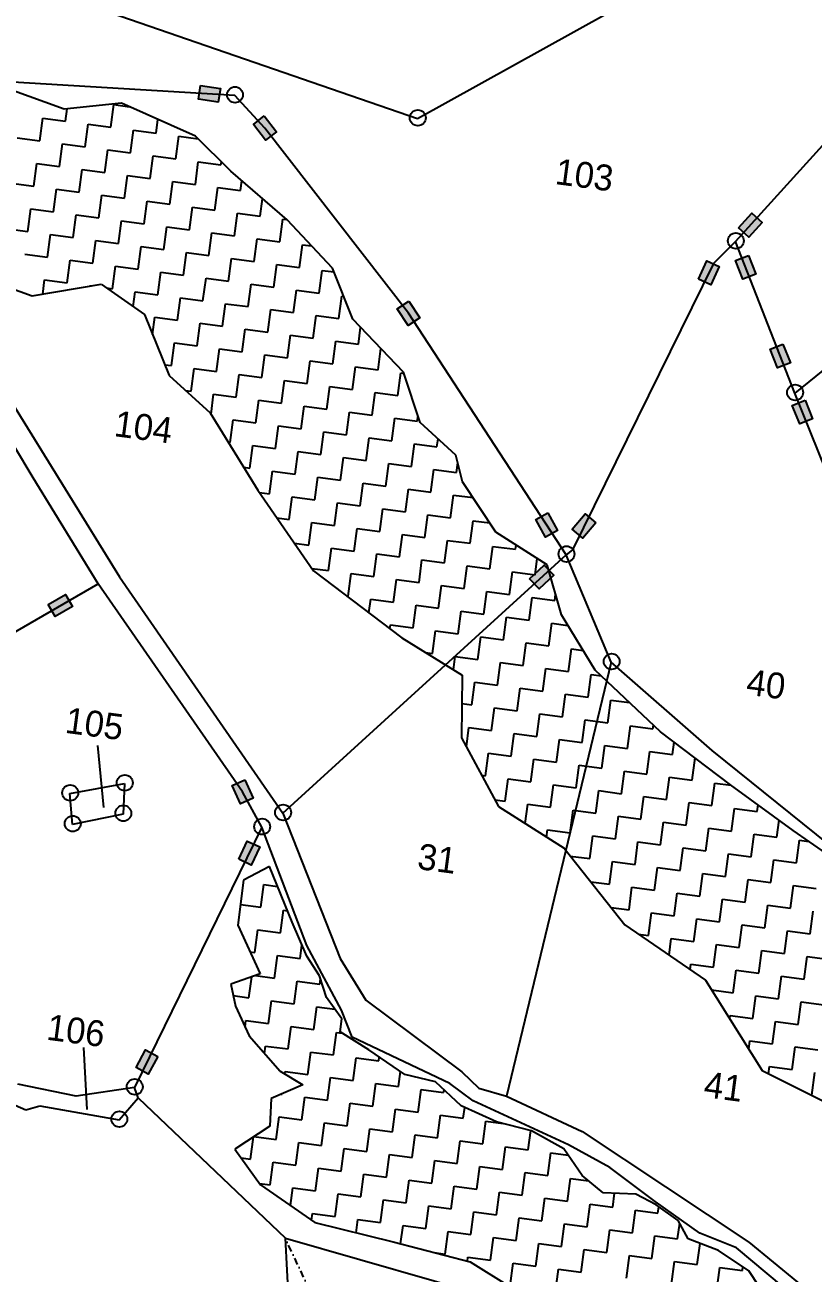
# Model space of a CAD drawing. Header units: metres. Extents: x 291285 to 296393, y 1982985 to 1990470.
# Drawn here: x 293031 to 293595, y 1983879 to 1984772 of the extents above; entities that cross this region are included whole.
import ezdxf

# ---------------------------------------------------------------- set-up
doc = ezdxf.new("R2010")
doc.units = ezdxf.units.M
doc.linetypes.add('DASHDOT', pattern=[1, 0.5, -0.25, 0, -0.25])
for name, color, linetype in [('OFF', 1, 'Continuous'), ('POLY_HATCH', 12, 'Continuous'), ('POLY_PARCEL', 6, 'Continuous'), ('POLY_ROAD', 30, 'Continuous'), ('POLY_WATER', 4, 'Continuous'), ('SYM_STONE', 1, 'Continuous'), ('TEXT_PARCEL', 7, 'Continuous'), ('V_BOUND_LINE', 7, 'Continuous'), ('V_BOUND_STREAM_LINE', 7, 'DASHDOT')]:
    doc.layers.add(name, color=color, linetype=linetype)
doc.styles.get("Standard").update_dxf_attribs({"font": 'simplex.shx'})
doc.styles.add('TEXT_MAP', font='')
doc.styles.get('TEXT_MAP').set_extended_font_data('Kruti Dev 050')
doc.dimstyles.get("Standard").update_dxf_attribs({"dimtxt": 0.18, "dimasz": 0.18, "dimexe": 0.18, "dimexo": 0.0625, "dimgap": 0.09, "dimtad": 0, "dimtih": 1, "dimtoh": 1, "dimdec": 4, "dimzin": 0, "dimdsep": 46, "dimtxsty": 'Standard', "dimcen": 0.09, "dimadec": 0, "dimazin": 0, "dimtfac": 1, "dimtdec": 4, "dimtofl": 0, "dimtmove": 0, "dimatfit": 3, "dimfxl": 1, "dimtolj": 1, "dimtzin": 0, "dimarcsym": 0})

msp = doc.modelspace()

# ---------------------------------------------------------------- hatches: boundary and pattern name
for points in [[(293169.47, 1984716.61), (293170.96, 1984726.4), (293156.81, 1984728.57), (293155.31, 1984718.78)], [(293203.31, 1984689.46), (293211.14, 1984695.53), (293202.36, 1984706.84), (293194.54, 1984700.77)], [(293558.61, 1984630.75), (293551.27, 1984637.4), (293541.66, 1984626.79), (293549, 1984620.14)], [(293544.78, 1984590.07), (293553.99, 1984593.7), (293548.75, 1984607.02), (293539.53, 1984603.4)], [(293527.96, 1984599.08), (293518.96, 1984603.22), (293512.99, 1984590.2), (293521.99, 1984586.07)], [(293305.33, 1984556.96), (293313.63, 1984562.38), (293305.8, 1984574.37), (293297.5, 1984568.95)], [(293569.61, 1984526.65), (293578.81, 1984530.32), (293573.5, 1984543.62), (293564.3, 1984539.95)], [(293585.47, 1984486.57), (293594.66, 1984490.27), (293589.3, 1984503.55), (293580.12, 1984499.85)], [(293403.5, 1984405.66), (293412.2, 1984410.4), (293405.34, 1984422.97), (293396.64, 1984418.23)], [(293422.77, 1984411.22), (293430.37, 1984404.87), (293439.55, 1984415.86), (293431.95, 1984422.21)], [(293409.44, 1984378.31), (293402.64, 1984385.52), (293392.22, 1984375.69), (293399.02, 1984368.48)], [(293065.16, 1984356.01), (293060.14, 1984364.55), (293047.8, 1984357.29), (293052.82, 1984348.75)], [(293185.27, 1984214.88), (293194.29, 1984218.96), (293188.39, 1984232.01), (293179.37, 1984227.92)], [(293199.14, 1984183.93), (293190.18, 1984188.17), (293184.05, 1984175.23), (293193.01, 1984170.99)], [(293110.64, 1984026.16), (293119.38, 1984021.51), (293126.11, 1984034.15), (293117.36, 1984038.8)]]:
    msp.add_hatch(color=256).paths.add_polyline_path(points)

# ---------------------------------------------------------------- linework, layer by layer
for points in [[(293156.81, 1984728.57), (293170.96, 1984726.4), (293169.47, 1984716.61), (293155.31, 1984718.78)], [(293202.36, 1984706.84), (293211.14, 1984695.53), (293203.31, 1984689.46), (293194.54, 1984700.77)], [(293541.66, 1984626.79), (293551.27, 1984637.4), (293558.61, 1984630.75), (293549, 1984620.14)], [(293548.75, 1984607.02), (293553.99, 1984593.7), (293544.78, 1984590.07), (293539.53, 1984603.4)], [(293512.99, 1984590.2), (293518.96, 1984603.22), (293527.96, 1984599.08), (293521.99, 1984586.07)], [(293305.8, 1984574.37), (293313.63, 1984562.38), (293305.33, 1984556.96), (293297.5, 1984568.95)], [(293573.5, 1984543.62), (293578.81, 1984530.32), (293569.61, 1984526.65), (293564.3, 1984539.95)], [(293589.3, 1984503.55), (293594.66, 1984490.27), (293585.47, 1984486.57), (293580.12, 1984499.85)], [(293405.34, 1984422.97), (293412.2, 1984410.4), (293403.5, 1984405.66), (293396.64, 1984418.23)], [(293439.55, 1984415.86), (293430.37, 1984404.87), (293422.77, 1984411.22), (293431.95, 1984422.21)], [(293392.22, 1984375.69), (293402.64, 1984385.52), (293409.44, 1984378.31), (293399.02, 1984368.48)], [(293047.8, 1984357.29), (293060.14, 1984364.55), (293065.16, 1984356.01), (293052.82, 1984348.75)], [(293188.39, 1984232.01), (293194.29, 1984218.96), (293185.27, 1984214.88), (293179.37, 1984227.92)], [(293184.05, 1984175.23), (293190.18, 1984188.17), (293199.14, 1984183.93), (293193.01, 1984170.99)], [(293126.11, 1984034.15), (293119.38, 1984021.51), (293110.64, 1984026.16), (293117.36, 1984038.8)]]:
    msp.add_lwpolyline(points, close=True)
at = {"layer": 'OFF'}
msp.add_line((293243.42, 1983446.26), (293217.43, 1983904.07), dxfattribs=at)
at = {"layer": 'POLY_HATCH'}
for p, q in [((293059.05, 1984711.69), (293020.33, 1984725.78)), ((293100.22, 1984716.07), (293059.05, 1984711.69)), ((293153.07, 1984692.42), (293100.22, 1984716.07)), ((293178.37, 1984667.3), (293153.07, 1984692.42)), ((293218.63, 1984632.51), (293178.37, 1984667.3)), ((293251.23, 1984597.88), (293218.63, 1984632.51)), ((293265.63, 1984561.39), (293251.23, 1984597.88)), ((292997.52, 1984592.17), (293036.25, 1984578.08)), ((293036.25, 1984578.08), (293085.64, 1984586.49)), ((293085.64, 1984586.49), (293116.54, 1984564.89)), ((293116.54, 1984564.89), (293134.25, 1984521.13)), ((293302.08, 1984523.69), (293265.63, 1984561.39)), ((293134.25, 1984521.13), (293163.64, 1984494.61)), ((293313.96, 1984487.53), (293302.08, 1984523.69)), ((293163.64, 1984494.61), (293197.77, 1984439.29)), ((293339.49, 1984464.09), (293313.96, 1984487.53)), ((293344.24, 1984445.1), (293339.49, 1984464.09)), ((293368.1, 1984409.06), (293344.24, 1984445.1)), ((293197.77, 1984439.29), (293237.55, 1984381.5)), ((293404.77, 1984385.85), (293368.1, 1984409.06)), ((293237.55, 1984381.5), (293300.84, 1984333.42)), ((293414.97, 1984349.92), (293404.77, 1984385.85)), ((293439.22, 1984310.41), (293414.97, 1984349.92)), ((293300.84, 1984333.42), (293343.89, 1984306.8)), ((293485.93, 1984266.23), (293439.22, 1984310.41)), ((293343.89, 1984306.8), (293343.52, 1984262.02)), ((293536.05, 1984228.43), (293485.93, 1984266.23)), ((293343.52, 1984262.02), (293369.91, 1984212.84)), ((293580.85, 1984195.6), (293536.05, 1984228.43)), ((293369.91, 1984212.84), (293416.83, 1984183.15)), ((293621.16, 1984167.64), (293580.85, 1984195.6)), ((293416.83, 1984183.15), (293460.42, 1984128.28)), ((293206.16, 1984170.07), (293187.48, 1984160.2)), ((293222.19, 1984130.19), (293206.16, 1984170.07)), ((293187.48, 1984160.2), (293183.39, 1984127.98)), ((293183.39, 1984127.98), (293199.38, 1984093.11)), ((293232.74, 1984105.7), (293222.19, 1984130.19)), ((293460.42, 1984128.28), (293517.98, 1984088.64)), ((293241.83, 1984091.79), (293232.74, 1984105.7)), ((293199.38, 1984093.11), (293178.51, 1984085.67)), ((293246.76, 1984076.29), (293241.83, 1984091.79)), ((293517.98, 1984088.64), (293558.56, 1984023.92)), ((293178.51, 1984085.67), (293181.64, 1984070.05)), ((293181.64, 1984070.05), (293191.55, 1984048.87)), ((293257.82, 1984061.04), (293246.76, 1984076.29)), ((293256.76, 1984051.69), (293257.82, 1984061.04)), ((293277.09, 1984038.8), (293256.76, 1984051.69)), ((293191.55, 1984048.87), (293213.81, 1984023.55)), ((293302.88, 1984021.25), (293277.09, 1984038.8)), ((293558.56, 1984023.92), (293613.48, 1983996.58)), ((293213.81, 1984023.55), (293229.89, 1984013.73)), ((293324.94, 1984016.01), (293302.88, 1984021.25)), ((293343.25, 1983998.73), (293324.94, 1984016.01)), ((293229.89, 1984013.73), (293207.29, 1984004.01)), ((293207.29, 1984004.01), (293206.29, 1983984.28)), ((293368.43, 1983987.34), (293343.25, 1983998.73)), ((293206.29, 1983984.28), (293181.35, 1983967.71)), ((293393.56, 1983980.98), (293368.43, 1983987.34)), ((293416.74, 1983968.06), (293393.56, 1983980.98)), ((293181.35, 1983967.71), (293199.65, 1983942.2)), ((293429.8, 1983948.97), (293416.74, 1983968.06)), ((293444.8, 1983936.43), (293429.8, 1983948.97)), ((293199.65, 1983942.2), (293238.55, 1983915.4)), ((293468.16, 1983935.67), (293444.8, 1983936.43)), ((293482.7, 1983927.84), (293468.16, 1983935.67)), ((293498.59, 1983916.61), (293482.7, 1983927.84)), ((293238.55, 1983915.4), (293294.54, 1983901.36)), ((293505.66, 1983903.68), (293498.59, 1983916.61)), ((293294.54, 1983901.36), (293349.79, 1983887.07)), ((293527.29, 1983895.27), (293505.66, 1983903.68)), ((293549.19, 1983880.74), (293527.29, 1983895.27)), ((293349.79, 1983887.07), (293379.41, 1983868.66)), ((293564.55, 1983857.41), (293549.19, 1983880.74))]:
    msp.add_line(p, q, dxfattribs=at)
at = {"layer": 'POLY_HATCH', "linetype": 'Continuous'}
for p, q in [((293060.15, 1984703.08), (293061.32, 1984711.93)), ((293092.53, 1984698.79), (293094.68, 1984714.98)), ((293094.68, 1984714.98), (293105.99, 1984713.49)), ((293041.81, 1984689.03), (293043.96, 1984705.22)), ((293043.96, 1984705.22), (293060.15, 1984703.08)), ((293124.92, 1984694.51), (293126.23, 1984704.43)), ((293074.2, 1984684.74), (293076.34, 1984700.93)), ((293076.34, 1984700.93), (293092.53, 1984698.79)), ((293106.59, 1984680.46), (293108.73, 1984696.65)), ((293108.73, 1984696.65), (293124.92, 1984694.51)), ((293025.62, 1984691.17), (293041.81, 1984689.03)), ((293055.86, 1984670.69), (293058.01, 1984686.88)), ((293058.01, 1984686.88), (293074.2, 1984684.74)), ((293138.97, 1984676.17), (293141.11, 1984692.36)), ((293141.11, 1984692.36), (293154.98, 1984690.53)), ((293088.25, 1984666.4), (293090.39, 1984682.6)), ((293090.39, 1984682.6), (293106.59, 1984680.46)), ((293120.64, 1984662.12), (293122.78, 1984678.31)), ((293122.78, 1984678.31), (293138.97, 1984676.17)), ((293037.53, 1984656.64), (293039.67, 1984672.83)), ((293039.67, 1984672.83), (293055.86, 1984670.69)), ((293069.91, 1984652.35), (293072.06, 1984668.55)), ((293072.06, 1984668.55), (293088.25, 1984666.4)), ((293153.02, 1984657.83), (293155.16, 1984674.03)), ((293155.16, 1984674.03), (293171.36, 1984671.88)), ((293171.36, 1984671.88), (293171.64, 1984673.99)), ((293021.33, 1984658.78), (293037.53, 1984656.64)), ((293102.3, 1984648.07), (293104.44, 1984664.26)), ((293104.44, 1984664.26), (293120.64, 1984662.12)), ((293134.69, 1984643.78), (293136.83, 1984659.98)), ((293136.83, 1984659.98), (293153.02, 1984657.83)), ((293185.41, 1984653.55), (293186.32, 1984660.43)), ((293051.58, 1984638.3), (293053.72, 1984654.5)), ((293053.72, 1984654.5), (293069.91, 1984652.35)), ((293083.96, 1984634.02), (293086.11, 1984650.21)), ((293086.11, 1984650.21), (293102.3, 1984648.07)), ((293167.07, 1984639.5), (293169.22, 1984655.69)), ((293169.22, 1984655.69), (293185.41, 1984653.55)), ((293033.24, 1984624.25), (293035.39, 1984640.45)), ((293035.39, 1984640.45), (293051.58, 1984638.3)), ((293116.35, 1984629.73), (293118.49, 1984645.93)), ((293118.49, 1984645.93), (293134.69, 1984643.78)), ((293148.74, 1984625.45), (293150.88, 1984641.64)), ((293150.88, 1984641.64), (293167.07, 1984639.5)), ((293199.46, 1984635.21), (293201.11, 1984647.66)), ((293065.63, 1984619.97), (293067.77, 1984636.16)), ((293067.77, 1984636.16), (293083.96, 1984634.02)), ((293098.02, 1984615.68), (293100.16, 1984631.88)), ((293100.16, 1984631.88), (293116.35, 1984629.73)), ((293181.12, 1984621.16), (293183.27, 1984637.36)), ((293183.27, 1984637.36), (293199.46, 1984635.21)), ((293213.51, 1984616.88), (293215.65, 1984633.07)), ((293215.65, 1984633.07), (293218.41, 1984632.71)), ((293017.05, 1984626.4), (293033.24, 1984624.25)), ((293047.29, 1984605.92), (293049.44, 1984622.11)), ((293049.44, 1984622.11), (293065.63, 1984619.97)), ((293130.4, 1984611.4), (293132.54, 1984627.59)), ((293132.54, 1984627.59), (293148.74, 1984625.45)), ((293162.79, 1984607.11), (293164.93, 1984623.31)), ((293164.93, 1984623.31), (293181.12, 1984621.16)), ((293079.68, 1984601.63), (293081.82, 1984617.83)), ((293081.82, 1984617.83), (293098.02, 1984615.68)), ((293112.07, 1984597.35), (293114.21, 1984613.54)), ((293114.21, 1984613.54), (293130.4, 1984611.4)), ((293195.17, 1984602.83), (293197.32, 1984619.02)), ((293197.32, 1984619.02), (293213.51, 1984616.88)), ((293227.56, 1984598.54), (293229.7, 1984614.74)), ((293229.7, 1984614.74), (293236.17, 1984613.88)), ((293031.1, 1984608.06), (293047.29, 1984605.92)), ((293144.45, 1984593.06), (293146.59, 1984609.26)), ((293146.59, 1984609.26), (293162.79, 1984607.11)), ((293176.84, 1984588.78), (293178.98, 1984604.97)), ((293178.98, 1984604.97), (293195.17, 1984602.83)), ((293061.34, 1984587.58), (293063.49, 1984603.77)), ((293063.49, 1984603.77), (293079.68, 1984601.63)), ((293093.73, 1984583.3), (293095.87, 1984599.49)), ((293095.87, 1984599.49), (293112.07, 1984597.35)), ((293126.12, 1984579.01), (293128.26, 1984595.2)), ((293128.26, 1984595.2), (293144.45, 1984593.06)), ((293209.22, 1984584.49), (293211.37, 1984600.68)), ((293211.37, 1984600.68), (293227.56, 1984598.54)), ((293241.61, 1984580.21), (293243.75, 1984596.4)), ((293243.75, 1984596.4), (293252.26, 1984595.28)), ((293043.78, 1984579.36), (293045.15, 1984589.72)), ((293045.15, 1984589.72), (293061.34, 1984587.58)), ((293158.5, 1984574.73), (293160.65, 1984590.92)), ((293160.65, 1984590.92), (293176.84, 1984588.78)), ((293190.89, 1984570.44), (293193.03, 1984586.63)), ((293193.03, 1984586.63), (293209.22, 1984584.49)), ((293077.49, 1984585.1), (293077.54, 1984585.44)), ((293077.54, 1984585.44), (293078.64, 1984585.29)), ((293089.38, 1984583.87), (293093.73, 1984583.3)), ((293108.51, 1984570.5), (293109.92, 1984581.15)), ((293109.92, 1984581.15), (293126.12, 1984579.01)), ((293223.28, 1984566.16), (293225.42, 1984582.35)), ((293225.42, 1984582.35), (293241.61, 1984580.21)), ((293255.66, 1984561.87), (293257.8, 1984578.06)), ((293257.8, 1984578.06), (293259.12, 1984577.89)), ((293140.17, 1984560.68), (293142.31, 1984576.87)), ((293142.31, 1984576.87), (293158.5, 1984574.73)), ((293172.55, 1984556.39), (293174.7, 1984572.58)), ((293174.7, 1984572.58), (293190.89, 1984570.44)), ((293122.35, 1984550.54), (293123.97, 1984562.82)), ((293123.97, 1984562.82), (293140.17, 1984560.68)), ((293204.94, 1984552.11), (293207.08, 1984568.3)), ((293207.08, 1984568.3), (293223.28, 1984566.16)), ((293237.33, 1984547.82), (293239.47, 1984564.01)), ((293239.47, 1984564.01), (293255.66, 1984561.87)), ((293154.22, 1984542.34), (293156.36, 1984558.53)), ((293156.36, 1984558.53), (293172.55, 1984556.39)), ((293186.6, 1984538.06), (293188.75, 1984554.25)), ((293188.75, 1984554.25), (293204.94, 1984552.11)), ((293269.71, 1984543.54), (293271.3, 1984555.52)), ((293135.88, 1984528.29), (293138.02, 1984544.48)), ((293138.02, 1984544.48), (293154.22, 1984542.34)), ((293218.99, 1984533.77), (293221.13, 1984549.96)), ((293221.13, 1984549.96), (293237.33, 1984547.82)), ((293251.38, 1984529.48), (293253.52, 1984545.68)), ((293253.52, 1984545.68), (293269.71, 1984543.54)), ((293168.27, 1984524), (293170.41, 1984540.2)), ((293170.41, 1984540.2), (293186.6, 1984538.06)), ((293200.65, 1984519.72), (293202.8, 1984535.91)), ((293202.8, 1984535.91), (293218.99, 1984533.77)), ((293283.76, 1984525.2), (293285.79, 1984540.54)), ((293131.1, 1984528.92), (293135.88, 1984528.29)), ((293149.93, 1984509.95), (293152.08, 1984526.15)), ((293152.08, 1984526.15), (293168.27, 1984524)), ((293233.04, 1984515.43), (293235.18, 1984531.63)), ((293235.18, 1984531.63), (293251.38, 1984529.48)), ((293265.43, 1984511.15), (293267.57, 1984527.34)), ((293267.57, 1984527.34), (293283.76, 1984525.2)), ((293182.32, 1984505.67), (293184.46, 1984521.86)), ((293184.46, 1984521.86), (293200.65, 1984519.72)), ((293214.71, 1984501.38), (293216.85, 1984517.58)), ((293216.85, 1984517.58), (293233.04, 1984515.43)), ((293297.81, 1984506.86), (293299.96, 1984523.06)), ((293299.96, 1984523.06), (293302.4, 1984522.73)), ((293146.07, 1984510.46), (293149.93, 1984509.95)), ((293164.25, 1984493.63), (293166.13, 1984507.81)), ((293166.13, 1984507.81), (293182.32, 1984505.67)), ((293247.09, 1984497.1), (293249.23, 1984513.29)), ((293249.23, 1984513.29), (293265.43, 1984511.15)), ((293279.48, 1984492.81), (293281.62, 1984509.01)), ((293281.62, 1984509.01), (293297.81, 1984506.86)), ((293196.37, 1984487.33), (293198.51, 1984503.53)), ((293198.51, 1984503.53), (293214.71, 1984501.38)), ((293228.76, 1984483.05), (293230.9, 1984499.24)), ((293230.9, 1984499.24), (293247.09, 1984497.1)), ((293178.03, 1984473.28), (293180.18, 1984489.48)), ((293180.18, 1984489.48), (293196.37, 1984487.33)), ((293261.14, 1984478.76), (293263.28, 1984494.96)), ((293263.28, 1984494.96), (293279.48, 1984492.81)), ((293293.53, 1984474.48), (293295.67, 1984490.67)), ((293295.67, 1984490.67), (293311.86, 1984488.53)), ((293311.86, 1984488.53), (293312.37, 1984492.38)), ((293210.42, 1984469), (293212.56, 1984485.19)), ((293212.56, 1984485.19), (293228.76, 1984483.05)), ((293242.81, 1984464.71), (293244.95, 1984480.91)), ((293244.95, 1984480.91), (293261.14, 1984478.76)), ((293176.69, 1984473.46), (293178.03, 1984473.28)), ((293192.08, 1984454.95), (293194.23, 1984471.14)), ((293194.23, 1984471.14), (293210.42, 1984469)), ((293275.19, 1984460.43), (293277.34, 1984476.62)), ((293277.34, 1984476.62), (293293.53, 1984474.48)), ((293307.58, 1984456.14), (293309.72, 1984472.34)), ((293309.72, 1984472.34), (293325.91, 1984470.19)), ((293325.91, 1984470.19), (293326.66, 1984475.87)), ((293224.47, 1984450.66), (293226.61, 1984466.86)), ((293226.61, 1984466.86), (293242.81, 1984464.71)), ((293256.86, 1984446.38), (293259, 1984462.57)), ((293259, 1984462.57), (293275.19, 1984460.43)), ((293187.76, 1984455.52), (293192.08, 1984454.95)), ((293206.14, 1984436.61), (293208.28, 1984452.8)), ((293208.28, 1984452.8), (293224.47, 1984450.66)), ((293289.24, 1984442.09), (293291.39, 1984458.28)), ((293291.39, 1984458.28), (293307.58, 1984456.14)), ((293321.63, 1984437.81), (293323.77, 1984454)), ((293323.77, 1984454), (293339.96, 1984451.86)), ((293339.96, 1984451.86), (293340.86, 1984458.61)), ((293238.52, 1984432.33), (293240.66, 1984448.52)), ((293240.66, 1984448.52), (293256.86, 1984446.38)), ((293270.91, 1984428.04), (293273.05, 1984444.23)), ((293273.05, 1984444.23), (293289.24, 1984442.09)), ((293198.96, 1984437.56), (293206.14, 1984436.61)), ((293220.19, 1984418.28), (293222.33, 1984434.47)), ((293222.33, 1984434.47), (293238.52, 1984432.33)), ((293303.29, 1984423.76), (293305.44, 1984439.95)), ((293305.44, 1984439.95), (293321.63, 1984437.81)), ((293335.68, 1984419.47), (293337.82, 1984435.66)), ((293337.82, 1984435.66), (293351.7, 1984433.83)), ((293252.57, 1984413.99), (293254.71, 1984430.18)), ((293254.71, 1984430.18), (293270.91, 1984428.04)), ((293284.96, 1984409.71), (293287.1, 1984425.9)), ((293287.1, 1984425.9), (293303.29, 1984423.76)), ((293211.44, 1984419.43), (293220.19, 1984418.28)), ((293317.34, 1984405.42), (293319.49, 1984421.61)), ((293319.49, 1984421.61), (293335.68, 1984419.47)), ((293349.73, 1984401.14), (293351.87, 1984417.33)), ((293351.87, 1984417.33), (293363.66, 1984415.77)), ((293234.24, 1984399.94), (293236.38, 1984416.13)), ((293236.38, 1984416.13), (293252.57, 1984413.99)), ((293266.62, 1984395.65), (293268.76, 1984411.85)), ((293268.76, 1984411.85), (293284.96, 1984409.71)), ((293223.92, 1984401.31), (293234.24, 1984399.94)), ((293299.01, 1984391.37), (293301.15, 1984407.56)), ((293301.15, 1984407.56), (293317.34, 1984405.42)), ((293331.39, 1984387.08), (293333.54, 1984403.28)), ((293333.54, 1984403.28), (293349.73, 1984401.14)), ((293363.78, 1984382.8), (293365.92, 1984398.99)), ((293365.92, 1984398.99), (293382.12, 1984396.85)), ((293382.12, 1984396.85), (293382.52, 1984399.93)), ((293248.29, 1984381.6), (293250.43, 1984397.8)), ((293250.43, 1984397.8), (293266.62, 1984395.65)), ((293280.67, 1984377.32), (293282.82, 1984393.51)), ((293282.82, 1984393.51), (293299.01, 1984391.37)), ((293396.17, 1984378.51), (293397.73, 1984390.31)), ((293236.4, 1984383.18), (293248.29, 1984381.6)), ((293313.06, 1984373.03), (293315.2, 1984389.23)), ((293315.2, 1984389.23), (293331.39, 1984387.08)), ((293345.45, 1984368.75), (293347.59, 1984384.94)), ((293347.59, 1984384.94), (293363.78, 1984382.8)), ((293262.34, 1984363.27), (293264.48, 1984379.46)), ((293264.48, 1984379.46), (293280.67, 1984377.32)), ((293294.72, 1984358.98), (293296.87, 1984375.18)), ((293296.87, 1984375.18), (293313.06, 1984373.03)), ((293377.83, 1984364.46), (293379.97, 1984380.66)), ((293379.97, 1984380.66), (293396.17, 1984378.51)), ((293261.39, 1984363.39), (293262.34, 1984363.27)), ((293327.11, 1984354.7), (293329.25, 1984370.89)), ((293329.25, 1984370.89), (293345.45, 1984368.75)), ((293359.5, 1984350.41), (293361.64, 1984366.61)), ((293361.64, 1984366.61), (293377.83, 1984364.46)), ((293410.22, 1984360.18), (293410.8, 1984364.59)), ((293277.24, 1984351.35), (293278.53, 1984361.13)), ((293278.53, 1984361.13), (293294.72, 1984358.98)), ((293308.77, 1984340.65), (293310.92, 1984356.84)), ((293310.92, 1984356.84), (293327.11, 1984354.7)), ((293391.88, 1984346.13), (293394.02, 1984362.32)), ((293394.02, 1984362.32), (293410.22, 1984360.18)), ((293341.16, 1984336.36), (293343.3, 1984352.56)), ((293343.3, 1984352.56), (293359.5, 1984350.41)), ((293373.55, 1984332.08), (293375.69, 1984348.27)), ((293375.69, 1984348.27), (293391.88, 1984346.13)), ((293292.21, 1984339.98), (293292.58, 1984342.79)), ((293292.58, 1984342.79), (293308.77, 1984340.65)), ((293322.82, 1984322.31), (293324.97, 1984338.51)), ((293324.97, 1984338.51), (293341.16, 1984336.36)), ((293405.93, 1984327.79), (293408.08, 1984343.99)), ((293408.08, 1984343.99), (293419.54, 1984342.47)), ((293355.21, 1984318.03), (293357.35, 1984334.22)), ((293357.35, 1984334.22), (293373.55, 1984332.08)), ((293387.6, 1984313.74), (293389.74, 1984329.94)), ((293389.74, 1984329.94), (293405.93, 1984327.79)), ((293317.71, 1984322.99), (293322.82, 1984322.31)), ((293337.75, 1984310.6), (293339.02, 1984320.17)), ((293339.02, 1984320.17), (293355.21, 1984318.03)), ((293419.98, 1984309.46), (293422.13, 1984325.65)), ((293422.13, 1984325.65), (293430.55, 1984324.54)), ((293369.26, 1984299.69), (293371.4, 1984315.88)), ((293371.4, 1984315.88), (293387.6, 1984313.74)), ((293401.65, 1984295.41), (293403.79, 1984311.6)), ((293403.79, 1984311.6), (293419.98, 1984309.46)), ((293350.93, 1984285.64), (293353.07, 1984301.83)), ((293353.07, 1984301.83), (293369.26, 1984299.69)), ((293434.03, 1984291.12), (293436.18, 1984307.31)), ((293436.18, 1984307.31), (293443.53, 1984306.34)), ((293383.31, 1984281.36), (293385.45, 1984297.55)), ((293385.45, 1984297.55), (293401.65, 1984295.41)), ((293415.7, 1984277.07), (293417.84, 1984293.26)), ((293417.84, 1984293.26), (293434.03, 1984291.12)), ((293343.72, 1984286.59), (293350.93, 1984285.64)), ((293364.98, 1984267.31), (293367.12, 1984283.5)), ((293367.12, 1984283.5), (293383.31, 1984281.36)), ((293448.08, 1984272.79), (293450.23, 1984288.98)), ((293450.23, 1984288.98), (293463.78, 1984287.19)), ((293397.36, 1984263.02), (293399.51, 1984279.21)), ((293399.51, 1984279.21), (293415.7, 1984277.07)), ((293429.75, 1984258.74), (293431.89, 1984274.93)), ((293431.89, 1984274.93), (293448.08, 1984272.79)), ((293346.95, 1984255.62), (293348.78, 1984269.45)), ((293348.78, 1984269.45), (293364.98, 1984267.31)), ((293379.03, 1984248.97), (293381.17, 1984265.16)), ((293381.17, 1984265.16), (293397.36, 1984263.02)), ((293462.14, 1984254.45), (293464.28, 1984270.64)), ((293464.28, 1984270.64), (293480.47, 1984268.5)), ((293480.47, 1984268.5), (293480.81, 1984271.08)), ((293411.41, 1984244.68), (293413.56, 1984260.88)), ((293413.56, 1984260.88), (293429.75, 1984258.74)), ((293443.8, 1984240.4), (293445.94, 1984256.59)), ((293445.94, 1984256.59), (293462.14, 1984254.45)), ((293494.52, 1984250.17), (293495.67, 1984258.88)), ((293360.69, 1984234.92), (293362.83, 1984251.11)), ((293362.83, 1984251.11), (293379.03, 1984248.97)), ((293476.19, 1984236.11), (293478.33, 1984252.31)), ((293478.33, 1984252.31), (293494.52, 1984250.17)), ((293508.57, 1984231.83), (293510.66, 1984247.58)), ((293393.08, 1984230.63), (293395.22, 1984246.83)), ((293395.22, 1984246.83), (293411.41, 1984244.68)), ((293425.46, 1984226.35), (293427.61, 1984242.54)), ((293427.61, 1984242.54), (293443.8, 1984240.4)), ((293457.85, 1984222.06), (293459.99, 1984238.26)), ((293459.99, 1984238.26), (293476.19, 1984236.11)), ((293357.86, 1984235.29), (293360.69, 1984234.92)), ((293374.74, 1984216.58), (293376.88, 1984232.78)), ((293376.88, 1984232.78), (293393.08, 1984230.63)), ((293490.24, 1984217.78), (293492.38, 1984233.97)), ((293492.38, 1984233.97), (293508.57, 1984231.83)), ((293522.62, 1984213.49), (293524.77, 1984229.69)), ((293524.77, 1984229.69), (293536.44, 1984228.14)), ((293407.13, 1984212.3), (293409.27, 1984228.49)), ((293409.27, 1984228.49), (293425.46, 1984226.35)), ((293439.51, 1984208.01), (293441.66, 1984224.21)), ((293441.66, 1984224.21), (293457.85, 1984222.06)), ((293367.38, 1984217.56), (293374.74, 1984216.58)), ((293389.12, 1984200.69), (293390.94, 1984214.44)), ((293390.94, 1984214.44), (293407.13, 1984212.3)), ((293471.9, 1984203.73), (293474.04, 1984219.92)), ((293474.04, 1984219.92), (293490.24, 1984217.78)), ((293504.29, 1984199.44), (293506.43, 1984215.64)), ((293506.43, 1984215.64), (293522.62, 1984213.49)), ((293536.67, 1984195.16), (293538.82, 1984211.35)), ((293538.82, 1984211.35), (293555.01, 1984209.21)), ((293555.01, 1984209.21), (293555.65, 1984214.07)), ((293421.18, 1984193.96), (293423.32, 1984210.16)), ((293423.32, 1984210.16), (293439.51, 1984208.01)), ((293453.57, 1984189.68), (293455.71, 1984205.87)), ((293455.71, 1984205.87), (293471.9, 1984203.73)), ((293569.06, 1984190.87), (293570.67, 1984203.06)), ((293404.32, 1984191.06), (293404.99, 1984196.11)), ((293404.99, 1984196.11), (293421.18, 1984193.96)), ((293485.95, 1984185.39), (293488.09, 1984201.59)), ((293488.09, 1984201.59), (293504.29, 1984199.44)), ((293518.34, 1984181.11), (293520.48, 1984197.3)), ((293520.48, 1984197.3), (293536.67, 1984195.16)), ((293435.23, 1984175.63), (293437.37, 1984191.82)), ((293437.37, 1984191.82), (293453.57, 1984189.68)), ((293467.62, 1984171.34), (293469.76, 1984187.54)), ((293469.76, 1984187.54), (293485.95, 1984185.39)), ((293550.72, 1984176.82), (293552.87, 1984193.02)), ((293552.87, 1984193.02), (293569.06, 1984190.87)), ((293583.11, 1984172.54), (293585.25, 1984188.73)), ((293585.25, 1984188.73), (293592.05, 1984187.83)), ((293421.34, 1984177.46), (293435.23, 1984175.63)), ((293500, 1984167.06), (293502.14, 1984183.25)), ((293502.14, 1984183.25), (293518.34, 1984181.11)), ((293532.39, 1984162.77), (293534.53, 1984178.97)), ((293534.53, 1984178.97), (293550.72, 1984176.82)), ((293449.28, 1984157.29), (293451.42, 1984173.48)), ((293451.42, 1984173.48), (293467.62, 1984171.34)), ((293481.67, 1984153.01), (293483.81, 1984169.2)), ((293483.81, 1984169.2), (293500, 1984167.06)), ((293564.77, 1984158.49), (293566.92, 1984174.68)), ((293566.92, 1984174.68), (293583.11, 1984172.54)), ((293435.97, 1984159.05), (293449.28, 1984157.29)), ((293514.05, 1984148.72), (293516.19, 1984164.91)), ((293516.19, 1984164.91), (293532.39, 1984162.77)), ((293546.44, 1984144.44), (293548.58, 1984160.63)), ((293548.58, 1984160.63), (293564.77, 1984158.49)), ((293199.96, 1984140.85), (293202.1, 1984157.04)), ((293202.1, 1984157.04), (293211.92, 1984155.74)), ((293463.33, 1984138.96), (293465.47, 1984155.15)), ((293465.47, 1984155.15), (293481.67, 1984153.01)), ((293495.72, 1984134.67), (293497.86, 1984150.86)), ((293497.86, 1984150.86), (293514.05, 1984148.72)), ((293578.82, 1984140.15), (293580.97, 1984156.34)), ((293580.97, 1984156.34), (293597.16, 1984154.2)), ((293185.27, 1984142.79), (293199.96, 1984140.85)), ((293450.6, 1984140.64), (293463.33, 1984138.96)), ((293528.1, 1984130.39), (293530.25, 1984146.58)), ((293530.25, 1984146.58), (293546.44, 1984144.44)), ((293560.49, 1984126.1), (293562.63, 1984142.29)), ((293562.63, 1984142.29), (293578.82, 1984140.15)), ((293214.01, 1984122.51), (293216.15, 1984138.71)), ((293216.15, 1984138.71), (293218.91, 1984138.34)), ((293477.38, 1984120.62), (293479.52, 1984136.81)), ((293479.52, 1984136.81), (293495.72, 1984134.67)), ((293509.77, 1984116.34), (293511.91, 1984132.53)), ((293511.91, 1984132.53), (293528.1, 1984130.39)), ((293592.88, 1984121.82), (293595.02, 1984138.01)), ((293195.67, 1984108.46), (293197.81, 1984124.66)), ((293197.81, 1984124.66), (293214.01, 1984122.51)), ((293542.15, 1984112.05), (293544.3, 1984128.24)), ((293544.3, 1984128.24), (293560.49, 1984126.1)), ((293574.54, 1984107.77), (293576.68, 1984123.96)), ((293576.68, 1984123.96), (293592.88, 1984121.82)), ((293228.06, 1984104.18), (293229.31, 1984113.67)), ((293470.14, 1984121.58), (293477.38, 1984120.62)), ((293491.99, 1984106.53), (293493.57, 1984118.48)), ((293493.57, 1984118.48), (293509.77, 1984116.34)), ((293523.82, 1984098), (293525.96, 1984114.19)), ((293525.96, 1984114.19), (293542.15, 1984112.05)), ((293192.13, 1984108.93), (293195.67, 1984108.46)), ((293209.72, 1984090.13), (293211.86, 1984106.32)), ((293211.86, 1984106.32), (293228.06, 1984104.18)), ((293556.2, 1984093.71), (293558.35, 1984109.91)), ((293558.35, 1984109.91), (293574.54, 1984107.77)), ((293588.59, 1984089.43), (293590.73, 1984105.62)), ((293590.73, 1984105.62), (293606.93, 1984103.48)), ((293507.09, 1984096.13), (293507.62, 1984100.14)), ((293507.62, 1984100.14), (293523.82, 1984098)), ((293537.87, 1984079.66), (293540.01, 1984095.86)), ((293540.01, 1984095.86), (293556.2, 1984093.71)), ((293191.39, 1984076.08), (293193.36, 1984090.97)), ((293196.07, 1984091.93), (293209.72, 1984090.13)), ((293223.77, 1984071.79), (293225.91, 1984087.99)), ((293225.91, 1984087.99), (293242.11, 1984085.84)), ((293242.11, 1984085.84), (293242.58, 1984089.43)), ((293570.25, 1984075.38), (293572.4, 1984091.57)), ((293572.4, 1984091.57), (293588.59, 1984089.43)), ((293180.13, 1984077.57), (293191.39, 1984076.08)), ((293522.32, 1984081.72), (293537.87, 1984079.66)), ((293551.92, 1984061.33), (293554.06, 1984077.52)), ((293554.06, 1984077.52), (293570.25, 1984075.38)), ((293205.44, 1984057.74), (293207.58, 1984073.94)), ((293207.58, 1984073.94), (293223.77, 1984071.79)), ((293237.82, 1984053.46), (293239.97, 1984069.65)), ((293239.97, 1984069.65), (293252.81, 1984067.95)), ((293584.31, 1984057.04), (293586.45, 1984073.24)), ((293586.45, 1984073.24), (293602.64, 1984071.09)), ((293188.62, 1984055.14), (293189.24, 1984059.88)), ((293189.24, 1984059.88), (293205.44, 1984057.74)), ((293535.38, 1984060.88), (293535.73, 1984063.47)), ((293535.73, 1984063.47), (293551.92, 1984061.33)), ((293219.49, 1984039.41), (293221.63, 1984055.6)), ((293221.63, 1984055.6), (293237.82, 1984053.46)), ((293251.87, 1984035.12), (293254.02, 1984051.31)), ((293254.02, 1984051.31), (293258.24, 1984050.76)), ((293565.97, 1984042.99), (293568.11, 1984059.19)), ((293568.11, 1984059.19), (293584.31, 1984057.04)), ((293548.99, 1984039.18), (293549.78, 1984045.14)), ((293549.78, 1984045.14), (293565.97, 1984042.99)), ((293202.6, 1984036.3), (293203.29, 1984041.55)), ((293203.29, 1984041.55), (293219.49, 1984039.41)), ((293233.54, 1984021.07), (293235.68, 1984037.26)), ((293235.68, 1984037.26), (293251.87, 1984035.12)), ((293265.92, 1984016.79), (293268.07, 1984032.98)), ((293268.07, 1984032.98), (293284.26, 1984030.84)), ((293284.26, 1984030.84), (293284.63, 1984033.67)), ((293580.02, 1984024.66), (293582.16, 1984040.85)), ((293582.16, 1984040.85), (293598.36, 1984038.71)), ((293563.14, 1984021.63), (293563.83, 1984026.8)), ((293563.83, 1984026.8), (293580.02, 1984024.66)), ((293217.12, 1984021.53), (293217.34, 1984023.21)), ((293217.34, 1984023.21), (293233.54, 1984021.07)), ((293247.59, 1984002.74), (293249.73, 1984018.93)), ((293249.73, 1984018.93), (293265.92, 1984016.79)), ((293298.31, 1984012.5), (293299.75, 1984023.38)), ((293594.07, 1984006.32), (293596.21, 1984022.51)), ((293214.5, 1984007.11), (293215.2, 1984007.02)), ((293215.2, 1984007.02), (293215.26, 1984007.44)), ((293279.97, 1983998.45), (293282.12, 1984014.64)), ((293282.12, 1984014.64), (293298.31, 1984012.5)), ((293312.36, 1983994.17), (293314.5, 1984010.36)), ((293314.5, 1984010.36), (293330.7, 1984008.22)), ((293330.7, 1984008.22), (293330.97, 1984010.31)), ((293593.85, 1984006.35), (293594.07, 1984006.32)), ((293229.25, 1983988.68), (293231.39, 1984004.88)), ((293231.39, 1984004.88), (293247.59, 1984002.74)), ((293261.64, 1983984.4), (293263.78, 1984000.59)), ((293263.78, 1984000.59), (293279.97, 1983998.45)), ((293344.75, 1983989.88), (293345.77, 1983997.59)), ((293210.92, 1983974.63), (293213.06, 1983990.83)), ((293213.06, 1983990.83), (293229.25, 1983988.68)), ((293294.02, 1983980.11), (293296.17, 1983996.31)), ((293296.17, 1983996.31), (293312.36, 1983994.17)), ((293326.41, 1983975.83), (293328.55, 1983992.02)), ((293328.55, 1983992.02), (293344.75, 1983989.88)), ((293243.3, 1983970.35), (293245.45, 1983986.54)), ((293245.45, 1983986.54), (293261.64, 1983984.4)), ((293275.69, 1983966.06), (293277.83, 1983982.26)), ((293277.83, 1983982.26), (293294.02, 1983980.11)), ((293358.8, 1983971.54), (293360.94, 1983987.74)), ((293360.94, 1983987.74), (293373.35, 1983986.1)), ((293391.18, 1983967.26), (293393.02, 1983981.11)), ((293192.58, 1983960.58), (293194.7, 1983976.57)), ((293194.96, 1983976.75), (293210.92, 1983974.63)), ((293224.97, 1983956.3), (293227.11, 1983972.49)), ((293227.11, 1983972.49), (293243.3, 1983970.35)), ((293308.08, 1983961.78), (293310.22, 1983977.97)), ((293310.22, 1983977.97), (293326.41, 1983975.83)), ((293340.46, 1983957.49), (293342.6, 1983973.69)), ((293342.6, 1983973.69), (293358.8, 1983971.54)), ((293185.82, 1983961.48), (293192.58, 1983960.58)), ((293257.35, 1983952.01), (293259.5, 1983968.21)), ((293259.5, 1983968.21), (293275.69, 1983966.06)), ((293289.74, 1983947.73), (293291.88, 1983963.92)), ((293291.88, 1983963.92), (293308.08, 1983961.78)), ((293372.85, 1983953.21), (293374.99, 1983969.4)), ((293374.99, 1983969.4), (293391.18, 1983967.26)), ((293405.23, 1983948.92), (293407.38, 1983965.12)), ((293407.38, 1983965.12), (293419.89, 1983963.46)), ((293206.63, 1983942.25), (293208.77, 1983958.44)), ((293208.77, 1983958.44), (293224.97, 1983956.3)), ((293239.02, 1983937.96), (293241.16, 1983954.16)), ((293241.16, 1983954.16), (293257.35, 1983952.01)), ((293322.13, 1983943.44), (293324.27, 1983959.64)), ((293324.27, 1983959.64), (293340.46, 1983957.49)), ((293354.51, 1983939.16), (293356.65, 1983955.35)), ((293356.65, 1983955.35), (293372.85, 1983953.21)), ((293271.4, 1983933.68), (293273.55, 1983949.87)), ((293273.55, 1983949.87), (293289.74, 1983947.73)), ((293303.79, 1983929.39), (293305.93, 1983945.59)), ((293305.93, 1983945.59), (293322.13, 1983943.44)), ((293386.9, 1983934.87), (293389.04, 1983951.07)), ((293389.04, 1983951.07), (293405.23, 1983948.92)), ((293419.28, 1983930.59), (293421.43, 1983946.78)), ((293421.43, 1983946.78), (293434.49, 1983945.05)), ((293198.88, 1983943.27), (293206.63, 1983942.25)), ((293221.14, 1983927.39), (293222.82, 1983940.11)), ((293222.82, 1983940.11), (293239.02, 1983937.96)), ((293253.07, 1983919.63), (293255.21, 1983935.82)), ((293255.21, 1983935.82), (293271.4, 1983933.68)), ((293336.18, 1983925.11), (293338.32, 1983941.3)), ((293338.32, 1983941.3), (293354.51, 1983939.16)), ((293368.56, 1983920.82), (293370.71, 1983937.02)), ((293370.71, 1983937.02), (293386.9, 1983934.87)), ((293451.67, 1983926.3), (293452.98, 1983936.16)), ((293285.45, 1983915.34), (293287.6, 1983931.54)), ((293287.6, 1983931.54), (293303.79, 1983929.39)), ((293317.84, 1983911.06), (293319.98, 1983927.25)), ((293319.98, 1983927.25), (293336.18, 1983925.11)), ((293400.95, 1983916.54), (293403.09, 1983932.73)), ((293403.09, 1983932.73), (293419.28, 1983930.59)), ((293433.34, 1983912.25), (293435.48, 1983928.45)), ((293435.48, 1983928.45), (293451.67, 1983926.3)), ((293484.06, 1983922.02), (293484.65, 1983926.46)), ((293236.24, 1983916.98), (293236.88, 1983921.77)), ((293236.88, 1983921.77), (293253.07, 1983919.63)), ((293268.01, 1983908.01), (293269.26, 1983917.48)), ((293269.26, 1983917.48), (293285.45, 1983915.34)), ((293350.23, 1983906.77), (293352.37, 1983922.97)), ((293352.37, 1983922.97), (293368.56, 1983920.82)), ((293382.61, 1983902.49), (293384.76, 1983918.68)), ((293384.76, 1983918.68), (293400.95, 1983916.54)), ((293465.72, 1983907.97), (293467.86, 1983924.16)), ((293467.86, 1983924.16), (293484.06, 1983922.02)), ((293299.9, 1983899.98), (293301.65, 1983913.2)), ((293301.65, 1983913.2), (293317.84, 1983911.06)), ((293331.89, 1983892.72), (293334.03, 1983908.91)), ((293334.03, 1983908.91), (293350.23, 1983906.77)), ((293415, 1983898.2), (293417.14, 1983914.4)), ((293417.14, 1983914.4), (293433.34, 1983912.25)), ((293447.39, 1983893.92), (293449.53, 1983910.11)), ((293449.53, 1983910.11), (293465.72, 1983907.97)), ((293498.11, 1983903.68), (293499.58, 1983914.8)), ((293364.28, 1983888.44), (293366.42, 1983904.63)), ((293366.42, 1983904.63), (293382.61, 1983902.49)), ((293396.66, 1983884.15), (293398.81, 1983900.34)), ((293398.81, 1983900.34), (293415, 1983898.2)), ((293479.77, 1983889.63), (293481.91, 1983905.83)), ((293481.91, 1983905.83), (293498.11, 1983903.68)), ((293512.16, 1983885.35), (293514.15, 1983900.38)), ((293323.84, 1983893.79), (293331.89, 1983892.72)), ((293347.69, 1983887.62), (293348.08, 1983890.58)), ((293348.08, 1983890.58), (293364.28, 1983888.44)), ((293429.05, 1983879.87), (293431.19, 1983896.06)), ((293431.19, 1983896.06), (293447.39, 1983893.92)), ((293461.44, 1983875.58), (293463.58, 1983891.77)), ((293463.58, 1983891.77), (293479.77, 1983889.63)), ((293378.33, 1983870.1), (293380.47, 1983886.29)), ((293380.47, 1983886.29), (293396.66, 1983884.15)), ((293410.71, 1983865.82), (293412.86, 1983882.01)), ((293412.86, 1983882.01), (293429.05, 1983879.87)), ((293493.82, 1983871.3), (293495.97, 1983887.49)), ((293495.97, 1983887.49), (293512.16, 1983885.35)), ((293526.21, 1983867.01), (293528.35, 1983883.2)), ((293528.35, 1983883.2), (293544.54, 1983881.06)), ((293544.54, 1983881.06), (293544.88, 1983883.6))]:
    msp.add_line(p, q, dxfattribs=at)
at = {"layer": 'POLY_PARCEL'}
for p, q in [((293311.94, 1984705.01), (293603.26, 1984866.81)), ((292906.72, 1984844.95), (293311.94, 1984705.01)), ((293539.52, 1984617.06), (293678.96, 1984770.9)), ((293181.16, 1984721.52), (292913.81, 1984737.41)), ((293862.98, 1984736.53), (293581.94, 1984508.57)), ((293202.84, 1984698.15), (293181.16, 1984721.52)), ((293305.57, 1984565.67), (293202.84, 1984698.15)), ((293539.52, 1984617.06), (293523.81, 1984601.41)), ((293581.94, 1984508.57), (293539.52, 1984617.06)), ((293523.81, 1984601.41), (293422.8, 1984396.58)), ((293418.36, 1984392.98), (293305.57, 1984565.67)), ((293669.41, 1984291.47), (293581.94, 1984508.57)), ((293215.57, 1984208.12), (293418.36, 1984392.98)), ((293422.8, 1984396.58), (293418.36, 1984392.98)), ((293450.68, 1984316.14), (293418.36, 1984392.98)), ((292854.59, 1984240.12), (293083.54, 1984372.27)), ((293450.68, 1984316.14), (293375.58, 1984005.71)), ((293522.92, 1984252.92), (293450.68, 1984316.14)), ((293738.7, 1984079.16), (293522.92, 1984252.92)), ((293063.27, 1984222.18), (293102.28, 1984229.34)), ((293102.28, 1984229.34), (293101.27, 1984207.51)), ((293065.04, 1984200.11), (293063.27, 1984222.18)), ((293101.27, 1984207.51), (293065.04, 1984200.11)), ((293200.62, 1984198.01), (293109.41, 1984011.86)), ((293067.63, 1984005.6), (293026.08, 1984014.22)), ((293109.41, 1984011.86), (293067.63, 1984005.6)), ((293112.21, 1984004.36), (293109.41, 1984011.86))]:
    msp.add_line(p, q, dxfattribs=at)
at = {"layer": 'POLY_ROAD'}
for p, q in [((293036.93, 1984448.1), (292953.25, 1984586.42)), ((293021.03, 1984503.04), (293098.65, 1984377.2)), ((293083.54, 1984372.27), (293036.93, 1984448.1)), ((293186.83, 1984223.44), (293083.54, 1984372.27)), ((293098.65, 1984377.2), (293215.57, 1984208.12)), ((293200.62, 1984198.01), (293186.83, 1984223.44)), ((293215.57, 1984208.12), (293256.6, 1984104.18)), ((293232.68, 1984113.48), (293200.62, 1984198.01)), ((293257.65, 1984067.23), (293232.68, 1984113.48)), ((293256.6, 1984104.18), (293275.02, 1984074.23)), ((293275.02, 1984074.23), (293343.69, 1984022.99)), ((293265.19, 1984047.83), (293257.65, 1984067.23)), ((293335.06, 1984014.64), (293265.19, 1984047.83)), ((293343.69, 1984022.99), (293355.81, 1984011.3)), ((293351.85, 1984002.32), (293335.06, 1984014.64)), ((293355.81, 1984011.3), (293375.58, 1984005.71)), ((293419.98, 1983970.95), (293351.85, 1984002.32)), ((293375.58, 1984005.71), (293429.93, 1983980.31)), ((293429.93, 1983980.31), (293548.99, 1983901.23)), ((293449.69, 1983954.55), (293419.98, 1983970.95)), ((293481.93, 1983930.29), (293449.69, 1983954.55)), ((293513.99, 1983907.65), (293481.93, 1983930.29)), ((293540.14, 1983897.26), (293513.99, 1983907.65)), ((293548.99, 1983901.23), (293607.24, 1983853.55)), ((293584.18, 1983860.36), (293540.14, 1983897.26))]:
    msp.add_line(p, q, dxfattribs=at)
at = {"layer": 'POLY_WATER'}
msp.add_line((293217.43, 1983904.07), (293451.82, 1983837.02), dxfattribs=at)
at = {"layer": 'SYM_STONE'}
for centre in [(293181.4, 1984722.01), (293312.18, 1984705.5), (293539.76, 1984617.55), (293582.18, 1984509.06), (293418.6, 1984393.47), (293450.92, 1984316.63), (293102.52, 1984229.83), (293063.51, 1984222.67), (293101.51, 1984208), (293215.81, 1984208.61), (293065.28, 1984200.6), (293200.86, 1984198.49), (293109.65, 1984012.35), (293098.65, 1983989.23)]:
    msp.add_circle(centre, 5.69, dxfattribs=at)
at = {"layer": 'V_BOUND_LINE'}
for p, q in [((292997.46, 1984010.96), (293031.81, 1983995.84)), ((293031.81, 1983995.84), (293041.65, 1983998.83)), ((293041.65, 1983998.83), (293098.41, 1983988.74)), ((293098.41, 1983988.74), (293112.21, 1984004.36)), ((293112.21, 1984004.36), (293217.43, 1983904.07))]:
    msp.add_line(p, q, dxfattribs=at)
at = {"layer": 'V_BOUND_STREAM_LINE', "ltscale": 10}
msp.add_line((293303.57, 1983720.84), (293217.43, 1983904.07), dxfattribs=at)

# ---------------------------------------------------------------- texts
at = {"layer": 'TEXT_PARCEL', "style": 'TEXT_MAP'}
for s, p in [('103', (293409.78, 1984658.22)), ('104', (293094.25, 1984477.9)), ('40', (293546.57, 1984293.01)), ('105', (293059.15, 1984265.66)), ('31', (293311.22, 1984168.27)), ('106', (293045.92, 1984046.15)), ('41', (293516.16, 1984005.16))]:
    msp.add_text(s, height=18.521, rotation=352.46292, dxfattribs=at).set_placement(p)

# ---------------------------------------------------------------- leaders
for points in [[(293083.01, 1984256.43), (293087.24, 1984212.2)], [(293073.02, 1984040.48), (293075.42, 1983996.11)]]:
    msp.add_leader(points, dimstyle='Standard', override={"dimtxt": 2.5, "dimasz": 2.5, "dimexe": 1.25, "dimexo": 0.625, "dimgap": 0.625, "dimtad": 1, "dimtih": 0, "dimtoh": 0, "dimzin": 8, "dimcen": 2.5, "dimtofl": 1})

doc.saveas('drawing.dxf')
